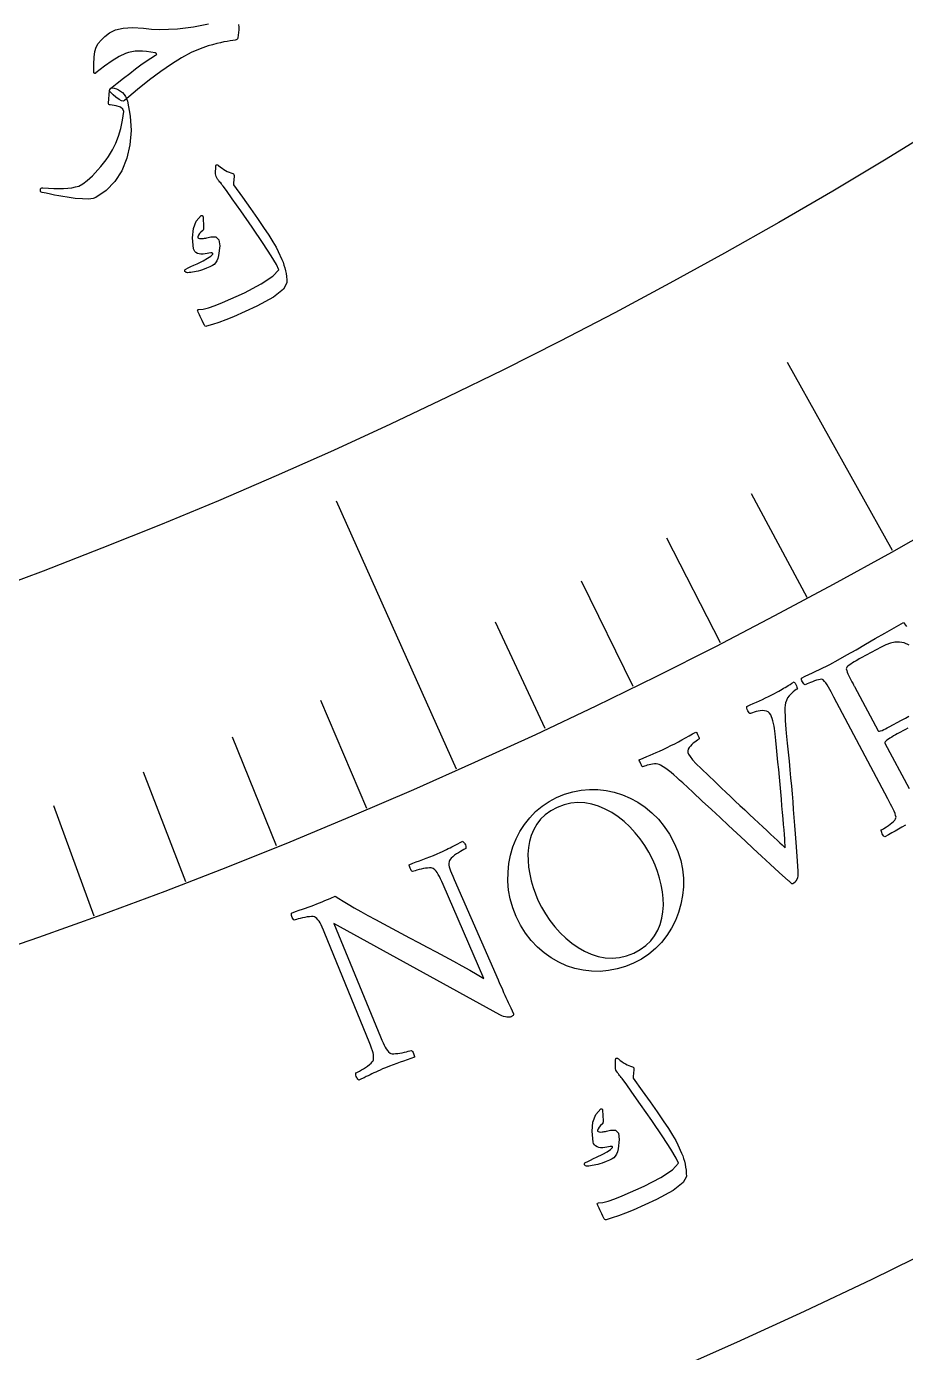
# Model space of a CAD drawing. Header units: millimetres. Extents: x -83 to 83, y -82 to 91.
# Drawn here: x 18.39 to 27.27, y -56.74 to -43.32 of the extents above; entities that cross this region are included whole.
import ezdxf

# ---------------------------------------------------------------- set-up
doc = ezdxf.new("R2010")
doc.units = ezdxf.units.MM
for name, color, linetype in [('CUT_OUTER', 1, 'Continuous'), ('ENGRAVE', 7, 'Continuous'), ('ENGRAVE_FINE', 8, 'Continuous'), ('TEXT', 5, 'Continuous')]:
    doc.layers.add(name, color=color, linetype=linetype)

msp = doc.modelspace()

# ---------------------------------------------------------------- linework, layer by layer
at = {"layer": 'CUT_OUTER'}
msp.add_arc((0, 0), 82.5, 179.648438, 0, dxfattribs=at)
at = {"layer": 'ENGRAVE'}
for points in [[(27.1446, -48.6237), (26.0829, -46.722)], [(22.7333, -50.8359), (21.5209, -48.1247)]]:
    msp.add_lwpolyline(points, dxfattribs=at)
for radius in [80.85, 80.85, 78.6844, 74.6625, 74.6625, 71.4862, 65.5875, 65.5875, 62.1225, 55.6875, 55.6875, 52.2225, 45.7875, 45.7875]:
    msp.add_circle((0, 0), radius, dxfattribs=at)
at = {"layer": 'ENGRAVE_FINE'}
for points in [[(26.2788, -49.0971), (25.7182, -48.0497)], [(25.4045, -49.5551), (24.8625, -48.498)], [(24.5219, -49.9977), (23.9988, -48.9311)], [(23.6315, -50.4247), (23.1273, -49.349)], [(21.8278, -51.2313), (21.3622, -50.1383)], [(20.9153, -51.6105), (20.4691, -50.5095)], [(19.9959, -51.9736), (19.5694, -50.8649)], [(19.0701, -52.3204), (18.6633, -51.2043)]]:
    msp.add_lwpolyline(points, dxfattribs=at)
at = {"layer": 'TEXT'}
for points in [[(20.5308, -43.3002), (20.532, -43.3277), (20.5318, -43.3552), (20.5301, -43.3827), (20.5267, -43.4102), (20.5218, -43.4376), (20.519, -43.4465), (20.5136, -43.4531), (20.5056, -43.4575), (20.4949, -43.4596), (20.4714, -43.4628), (20.4448, -43.467), (20.4152, -43.4722), (20.3827, -43.4784), (20.3472, -43.4859), (20.3091, -43.4951), (20.2682, -43.5059), (20.2246, -43.5182), (20.1407, -43.5464), (20.0508, -43.5863), (19.9549, -43.6379), (19.853, -43.7013), (19.7446, -43.7762), (19.6295, -43.8626), (19.5075, -43.9604), (19.3784, -44.0695), (19.3654, -44.0766), (19.3464, -44.0737), (19.3215, -44.0607), (19.2908, -44.0378), (19.2627, -44.0133), (19.2425, -43.9941), (19.2299, -43.9804), (19.2251, -43.972), (19.2255, -43.965), (19.2271, -43.9589), (19.2299, -43.9539), (19.2338, -43.9499), (19.3023, -43.8949), (19.3675, -43.8434), (19.4292, -43.7954), (19.4877, -43.7507), (19.543, -43.7099), (19.5953, -43.6732), (19.6446, -43.6406), (19.691, -43.6121), (19.6999, -43.6054), (19.7022, -43.5994), (19.6978, -43.5941), (19.6869, -43.5894), (19.6421, -43.5808), (19.5994, -43.5748), (19.559, -43.5715), (19.5207, -43.5707), (19.4844, -43.5727), (19.4499, -43.5775), (19.4173, -43.5851), (19.3865, -43.5955), (19.3239, -43.6249), (19.2534, -43.6673), (19.1748, -43.7227), (19.088, -43.791), (19.0852, -43.7945), (19.0821, -43.7966), (19.0788, -43.7973), (19.0752, -43.7965), (19.072, -43.7947), (19.0695, -43.7922), (19.0679, -43.7889), (19.0671, -43.7848), (19.0655, -43.7017), (19.0688, -43.6317), (19.0769, -43.5747), (19.0899, -43.5309), (19.1105, -43.4948), (19.1401, -43.4585), (19.1786, -43.422), (19.2262, -43.3853), (19.2865, -43.3549), (19.3635, -43.3372), (19.4573, -43.3321), (19.568, -43.3396), (19.65, -43.3471), (19.735, -43.3505), (19.8227, -43.3499), (19.9133, -43.345), (20.0761, -43.3251), (20.225, -43.2953)], [(27.2746, -51.4001), (27.2383, -51.4209), (27.2044, -51.4409), (27.1713, -51.4604), (27.1373, -51.4798), (27.1025, -51.4991), (27.0667, -51.5182), (27.0593, -51.5146), (27.0524, -51.5084), (27.0459, -51.4996), (27.0398, -51.4882), (27.0348, -51.4762), (27.0315, -51.4657), (27.0301, -51.4566), (27.0303, -51.4489), (27.0392, -51.444), (27.051, -51.4369), (27.0657, -51.4277), (27.0832, -51.4164), (27.1017, -51.4038), (27.1193, -51.3906), (27.1361, -51.3769), (27.152, -51.3627), (27.1652, -51.3492), (27.1741, -51.3376), (27.1786, -51.3279), (27.1788, -51.3201), (27.1748, -51.3018), (27.1686, -51.282), (27.1601, -51.2606), (27.1494, -51.2376), (27.1373, -51.2134), (27.1245, -51.1884), (27.1111, -51.1625), (27.097, -51.1357), (26.5514, -50.1061), (26.5371, -50.0794), (26.5231, -50.0535), (26.5094, -50.0285), (26.4959, -50.0043), (26.4826, -49.982), (26.4695, -49.9625), (26.4566, -49.946), (26.4438, -49.9323), (26.4369, -49.927), (26.4263, -49.9249), (26.4122, -49.9258), (26.3945, -49.9299), (26.3749, -49.9358), (26.3551, -49.9424), (26.3351, -49.9497), (26.3148, -49.9577), (26.2961, -49.9655), (26.2807, -49.9721), (26.2685, -49.9776), (26.2596, -49.982), (26.2533, -49.9779), (26.2467, -49.9714), (26.2399, -49.9628), (26.233, -49.9518), (26.227, -49.9404), (26.2234, -49.93), (26.2222, -49.9208), (26.2232, -49.9128), (26.26, -49.8951), (26.2966, -49.8777), (26.333, -49.8606), (26.3691, -49.8438), (26.4048, -49.8269), (26.44, -49.8097), (26.4746, -49.7923), (26.5086, -49.7744), (26.5086, -49.7744), (26.5937, -49.7285), (26.6823, -49.6792), (26.7746, -49.6265), (26.8705, -49.5705), (26.9678, -49.5134), (27.0642, -49.4578), (27.1599, -49.4035), (27.2548, -49.3507), (27.2857, -49.3915)], [(27.3118, -49.5801), (27.2611, -49.5567), (27.2139, -49.5486), (27.1682, -49.5514), (27.1221, -49.5607), (27.0758, -49.5765), (27.0291, -49.5988), (26.827, -49.7084), (26.8183, -49.7132), (26.8067, -49.7197), (26.7921, -49.7281), (26.7746, -49.7382), (26.7561, -49.7492), (26.7384, -49.7604), (26.7216, -49.7718), (26.7056, -49.7832), (26.6921, -49.7942), (26.6827, -49.8042), (26.6774, -49.8132), (26.6762, -49.8211), (26.6801, -49.8361), (26.6857, -49.8526), (26.693, -49.8704), (26.7021, -49.8897), (26.7122, -49.9099), (26.7226, -49.9302), (26.7333, -49.9508), (26.7444, -49.9717), (26.7487, -49.9798), (26.7526, -49.9871), (26.756, -49.9934), (26.7589, -49.9988), (26.9988, -50.4472), (27.0032, -50.4506), (27.0111, -50.4509), (27.0224, -50.4482), (27.0372, -50.4425), (27.0541, -50.4348), (27.0718, -50.4263), (27.0902, -50.417), (27.1094, -50.4069), (27.2339, -50.3397), (27.274, -50.3176), (27.3091, -50.2974)], [(27.299, -50.4198), (27.2737, -50.433), (27.2492, -50.4459), (27.2255, -50.4586), (27.2091, -50.4675), (27.1918, -50.4772), (27.1734, -50.4876), (27.154, -50.4987), (27.1349, -50.5099), (27.1174, -50.5208), (27.1014, -50.5311), (27.0869, -50.5411), (27.0753, -50.5503), (27.068, -50.5587), (27.0649, -50.5662), (27.0661, -50.5728), (27.3113, -51.0311)]]:
    msp.add_lwpolyline(points, dxfattribs=at)
for points in [[(19.2266, -43.9683), (19.231, -43.9547), (19.24, -43.9464), (19.2536, -43.9433), (19.2718, -43.9455), (19.2947, -43.952), (19.3164, -43.9617), (19.3369, -43.9746), (19.3561, -43.9908), (19.3727, -44.0085), (19.3866, -44.0286), (19.3976, -44.051), (19.4058, -44.0758), (19.4344, -44.2275), (19.4429, -44.3746), (19.4313, -44.5171), (19.3994, -44.655), (19.3484, -44.7816), (19.2796, -44.8902), (19.1929, -44.9807), (19.0886, -45.0529), (19.0584, -45.0629), (19.0131, -45.0674), (18.9528, -45.0665), (18.8774, -45.06), (18.8367, -45.0553), (18.7956, -45.0495), (18.7542, -45.0428), (18.7123, -45.0351), (18.6702, -45.0266), (18.628, -45.0178), (18.5857, -45.0087), (18.5432, -44.9992), (18.5347, -44.9961), (18.529, -44.9907), (18.5262, -44.983), (18.5263, -44.9729), (18.529, -44.9633), (18.5342, -44.9568), (18.5419, -44.9534), (18.552, -44.9532), (18.6095, -44.958), (18.6633, -44.9608), (18.7135, -44.9617), (18.7601, -44.9607), (18.8033, -44.9576), (18.8435, -44.9523), (18.8807, -44.9448), (18.9148, -44.9352), (18.9549, -44.9143), (19.0006, -44.88), (19.0518, -44.8323), (19.1084, -44.7712), (19.1377, -44.7371), (19.1652, -44.7032), (19.1908, -44.6695), (19.2145, -44.636), (19.2363, -44.6026), (19.256, -44.5691), (19.2738, -44.5354), (19.2895, -44.5017), (19.3175, -44.4305), (19.3401, -44.3532), (19.3571, -44.2699), (19.3687, -44.1806), (19.3617, -44.1564), (19.3367, -44.1374), (19.2936, -44.1237), (19.2324, -44.1152), (19.2243, -44.1137), (19.2188, -44.1104), (19.216, -44.1052), (19.2158, -44.098)], [(20.3288, -44.7293), (20.3464, -44.7433), (20.364, -44.7561), (20.3815, -44.7677), (20.3991, -44.7782), (20.4167, -44.7875), (20.4346, -44.7955), (20.4526, -44.8024), (20.4708, -44.8079), (20.4788, -44.8121), (20.4839, -44.8189), (20.4861, -44.8282), (20.4856, -44.8401), (20.4788, -44.9046), (20.4784, -44.9115), (20.4785, -44.9171), (20.4789, -44.9215), (20.4799, -44.9246), (20.57, -45.0495), (20.6507, -45.1628), (20.7219, -45.2643), (20.7835, -45.3542), (20.8354, -45.4325), (20.8774, -45.499), (20.9094, -45.5538), (20.9315, -45.5969), (20.9696, -45.6798), (20.9802, -45.7068), (20.9895, -45.7345), (20.9977, -45.7628), (21.0046, -45.7919), (21.0101, -45.8216), (21.0143, -45.8522), (21.0169, -45.8836), (21.0181, -45.9158), (20.9852, -45.9794), (20.8843, -46.0581), (20.7153, -46.1516), (20.478, -46.259), (20.4025, -46.2893), (20.3317, -46.3154), (20.2658, -46.3372), (20.2046, -46.3547), (20.1984, -46.3548), (20.1932, -46.3531), (20.189, -46.3497), (20.1859, -46.3446), (20.1729, -46.3191), (20.1613, -46.2958), (20.1511, -46.2748), (20.1422, -46.2559), (20.1345, -46.2391), (20.128, -46.224), (20.1227, -46.2107), (20.1185, -46.1992), (20.1165, -46.1926), (20.1172, -46.1881), (20.1206, -46.1857), (20.1268, -46.1854), (20.172, -46.18), (20.2275, -46.1663), (20.2931, -46.1443), (20.3688, -46.1138), (20.5913, -46.0148), (20.7603, -45.9261), (20.876, -45.8484), (20.9385, -45.7822), (20.9148, -45.7306), (20.8615, -45.6417), (20.7786, -45.5154), (20.6663, -45.3514), (20.5527, -45.1879), (20.4664, -45.0643), (20.4072, -44.9808), (20.3751, -44.9374), (20.366, -44.9258), (20.3574, -44.9148), (20.3494, -44.9046), (20.342, -44.8952), (20.3352, -44.8866), (20.3291, -44.879), (20.3237, -44.8724), (20.319, -44.8667), (20.3097, -44.854), (20.3032, -44.8407), (20.2995, -44.8269), (20.2985, -44.8126), (20.3008, -44.7339), (20.3015, -44.7283), (20.303, -44.7242), (20.3053, -44.7215), (20.3086, -44.7201), (20.3135, -44.7205), (20.3186, -44.7222), (20.3236, -44.7252), (20.3288, -44.7293)], [(20.1526, -45.2335), (20.1559, -45.2326), (20.1592, -45.2326), (20.1625, -45.2337), (20.1657, -45.2359), (20.1675, -45.2382), (20.169, -45.241), (20.1701, -45.2442), (20.171, -45.2478), (20.1759, -45.3537), (20.1756, -45.3647), (20.1742, -45.3738), (20.1717, -45.3808), (20.168, -45.3857), (20.1495, -45.4012), (20.1351, -45.4172), (20.1246, -45.4336), (20.1181, -45.4506), (20.1186, -45.4578), (20.1246, -45.463), (20.1364, -45.4662), (20.1538, -45.4674), (20.1647, -45.4665), (20.1758, -45.4653), (20.1872, -45.4637), (20.1987, -45.4618), (20.2106, -45.4594), (20.2229, -45.4566), (20.2357, -45.4534), (20.2489, -45.4497), (20.2996, -45.4486), (20.3298, -45.4793), (20.3393, -45.542), (20.3281, -45.6366), (20.3196, -45.6671), (20.3093, -45.6924), (20.2973, -45.7127), (20.2835, -45.7279), (20.2663, -45.7402), (20.241, -45.7533), (20.2073, -45.7673), (20.1654, -45.782), (20.1439, -45.7891), (20.1231, -45.7951), (20.103, -45.7999), (20.0838, -45.8037), (20.0655, -45.8066), (20.0482, -45.8091), (20.032, -45.8111), (20.0169, -45.8126), (20.0067, -45.8116), (19.9986, -45.8089), (19.9925, -45.8046), (19.9885, -45.7986), (19.9866, -45.7914), (19.9877, -45.7852), (19.9918, -45.78), (19.9988, -45.7758), (20.0217, -45.7639), (20.0479, -45.7508), (20.0774, -45.7364), (20.1102, -45.7209), (20.1712, -45.6918), (20.2179, -45.6668), (20.2501, -45.6457), (20.2679, -45.6288), (20.2697, -45.6255), (20.27, -45.6222), (20.2688, -45.6188), (20.2659, -45.6154), (20.2634, -45.6136), (20.2596, -45.6126), (20.2547, -45.6123), (20.2486, -45.6129), (20.1943, -45.6227), (20.1712, -45.6258), (20.1502, -45.6259), (20.1315, -45.6229), (20.115, -45.617), (20.0994, -45.6083), (20.0877, -45.5975), (20.0798, -45.5844), (20.0757, -45.5692), (20.064, -45.4593), (20.073, -45.3667), (20.1025, -45.2915), (20.1526, -45.2335)], [(24.8643, -50.6159), (24.9031, -50.5965), (24.941, -50.577), (24.9781, -50.5572), (25.0144, -50.5372), (25.05, -50.5173), (25.0855, -50.4977), (25.1207, -50.4783), (25.1556, -50.4592), (25.1608, -50.4644), (25.1663, -50.4723), (25.1723, -50.4829), (25.1786, -50.4962), (25.184, -50.5094), (25.1869, -50.5197), (25.1875, -50.5272), (25.1856, -50.5317), (25.1793, -50.5353), (25.1702, -50.5414), (25.1582, -50.5498), (25.1434, -50.5605), (25.1278, -50.573), (25.1132, -50.5865), (25.0996, -50.601), (25.0872, -50.6165), (25.0779, -50.6327), (25.0737, -50.6493), (25.0746, -50.6663), (25.0807, -50.6837), (25.096, -50.7076), (25.1221, -50.7395), (25.1591, -50.7793), (25.2069, -50.827), (25.2323, -50.8515), (25.2618, -50.8797), (25.2952, -50.9115), (25.3326, -50.9471), (25.3729, -50.9854), (25.4153, -51.0257), (25.4595, -51.0679), (25.5058, -51.1121), (25.5532, -51.1571), (25.6007, -51.2021), (25.6485, -51.247), (25.6964, -51.2917), (25.7435, -51.3355), (25.7885, -51.3776), (25.8316, -51.4179), (25.8726, -51.4565), (25.9109, -51.4925), (25.9454, -51.5251), (25.9763, -51.5542), (26.0036, -51.5799), (26.0261, -51.6011), (26.043, -51.6167), (26.0541, -51.6269), (26.0594, -51.6315), (26.059, -51.621), (26.0579, -51.6021), (26.0561, -51.5748), (26.0535, -51.539), (26.0502, -51.4963), (26.0464, -51.4483), (26.0419, -51.3948), (26.0368, -51.336), (26.0313, -51.2729), (26.0254, -51.2067), (26.0193, -51.1372), (26.0128, -51.0646), (26.0061, -50.9901), (25.9992, -50.9151), (25.9922, -50.8395), (25.985, -50.7634), (25.9778, -50.6882), (25.9707, -50.6153), (25.9638, -50.5447), (25.957, -50.4763), (25.9542, -50.4506), (25.9505, -50.4246), (25.9459, -50.3984), (25.9403, -50.3718), (25.9339, -50.3463), (25.927, -50.3236), (25.9196, -50.3035), (25.9115, -50.286), (25.8999, -50.2684), (25.8854, -50.2555), (25.8681, -50.2471), (25.8479, -50.2433), (25.8265, -50.2427), (25.8052, -50.244), (25.7842, -50.2472), (25.7633, -50.2522), (25.7442, -50.2579), (25.7285, -50.263), (25.7161, -50.2676), (25.7071, -50.2716), (25.7008, -50.2698), (25.6942, -50.2644), (25.6874, -50.2555), (25.6802, -50.243), (25.6741, -50.2295), (25.6704, -50.2178), (25.6691, -50.2077), (25.6702, -50.1994), (25.7033, -50.1842), (25.7355, -50.1695), (25.7668, -50.1555), (25.7974, -50.142), (25.8278, -50.1284), (25.8589, -50.1139), (25.8907, -50.0983), (25.9231, -50.0819), (25.9496, -50.0681), (25.973, -50.0556), (25.9935, -50.0445), (26.011, -50.0347), (26.027, -50.0255), (26.0426, -50.0163), (26.0581, -50.0069), (26.0733, -49.9975), (26.0893, -49.9876), (26.1072, -49.9767), (26.1268, -49.9649), (26.1482, -49.9521), (26.1534, -49.9572), (26.159, -49.9654), (26.165, -49.9764), (26.1714, -49.9904), (26.1768, -50.0041), (26.18, -50.0143), (26.181, -50.0209), (26.1797, -50.0239), (26.1704, -50.0298), (26.1573, -50.0396), (26.1403, -50.0534), (26.1194, -50.0712), (26.0987, -50.0918), (26.0821, -50.1143), (26.0697, -50.1384), (26.0615, -50.1644), (26.0578, -50.1861), (26.0557, -50.215), (26.0552, -50.2511), (26.0564, -50.2945), (26.0586, -50.3408), (26.0615, -50.3858), (26.0651, -50.4295), (26.0692, -50.4719), (26.0789, -50.5701), (26.0881, -50.6642), (26.0968, -50.7541), (26.1051, -50.84), (26.1129, -50.9232), (26.1203, -51.0049), (26.1273, -51.0853), (26.1339, -51.1643), (26.1404, -51.2434), (26.1469, -51.324), (26.1535, -51.406), (26.1602, -51.4896), (26.167, -51.5763), (26.1736, -51.6677), (26.1801, -51.7638), (26.1866, -51.8647), (26.1873, -51.8917), (26.1857, -51.9152), (26.1817, -51.9352), (26.1753, -51.9518), (26.1671, -51.9655), (26.1576, -51.9771), (26.1469, -51.9866), (26.135, -51.9939), (26.1308, -51.9947), (26.126, -51.9934), (26.1205, -51.9898), (26.1142, -51.984), (26.1079, -51.9777), (26.1021, -51.9725), (26.0969, -51.9684), (26.0922, -51.9654), (25.9978, -51.879), (25.9068, -51.7954), (25.8191, -51.7145), (25.7347, -51.6365), (25.6517, -51.5595), (25.5681, -51.4818), (25.484, -51.4033), (25.3992, -51.3242), (25.3119, -51.2427), (25.2199, -51.1572), (25.1232, -51.0678), (25.0219, -50.9743), (24.991, -50.9455), (24.9612, -50.9185), (24.9325, -50.8933), (24.9049, -50.8698), (24.8778, -50.8481), (24.8505, -50.828), (24.8231, -50.8096), (24.7955, -50.7927), (24.7834, -50.7867), (24.7694, -50.7829), (24.7533, -50.7812), (24.7353, -50.7817), (24.7165, -50.7836), (24.6984, -50.7864), (24.6809, -50.7901), (24.664, -50.7946), (24.6485, -50.7994), (24.6354, -50.8038), (24.6245, -50.8079), (24.616, -50.8116), (24.6139, -50.81), (24.61, -50.8041), (24.6044, -50.7937), (24.5971, -50.7789), (24.59, -50.7638), (24.585, -50.7525), (24.5824, -50.745), (24.5819, -50.7412), (24.6225, -50.7232), (24.6597, -50.7069), (24.6935, -50.6925), (24.7238, -50.68), (24.7539, -50.6673), (24.7874, -50.6524), (24.8242, -50.6353), (24.8643, -50.6159)], [(23.7466, -51.122), (23.8277, -51.0889), (23.91, -51.0644), (23.9935, -51.0483), (24.0783, -51.0408), (24.1632, -51.0418), (24.247, -51.051), (24.3298, -51.0686), (24.4115, -51.0945), (24.4912, -51.1284), (24.5676, -51.17), (24.6409, -51.2193), (24.7108, -51.2763), (24.7762, -51.3411), (24.8357, -51.4135), (24.8891, -51.4937), (24.9366, -51.5816), (24.9738, -51.6688), (25.0016, -51.757), (25.0199, -51.846), (25.0287, -51.9359), (25.0287, -52.0254), (25.0206, -52.1134), (25.0044, -52.1998), (24.9801, -52.2846), (24.9481, -52.3665), (24.9086, -52.444), (24.8617, -52.5173), (24.8073, -52.5863), (24.7461, -52.6495), (24.6786, -52.7058), (24.6048, -52.755), (24.5248, -52.7972), (24.4421, -52.8309), (24.358, -52.8559), (24.2725, -52.8721), (24.1856, -52.8797), (24.0988, -52.8785), (24.0135, -52.8687), (23.9298, -52.8502), (23.8477, -52.823), (23.7683, -52.7875), (23.6927, -52.7442), (23.6207, -52.693), (23.5524, -52.634), (23.4892, -52.5675), (23.4324, -52.4937), (23.382, -52.4126), (23.3378, -52.3244), (23.3032, -52.236), (23.2777, -52.147), (23.2613, -52.0573), (23.254, -51.967), (23.2551, -51.8774), (23.264, -51.7899), (23.2807, -51.7044), (23.305, -51.6209), (23.3368, -51.5406), (23.3757, -51.4646), (23.4217, -51.393), (23.4749, -51.3258), (23.5344, -51.2642), (23.5995, -51.2098), (23.6702, -51.1624), (23.7466, -51.122)], [(23.7507, -51.2218), (23.6867, -51.2561), (23.6312, -51.2959), (23.5842, -51.3411), (23.5457, -51.3917), (23.5147, -51.4465), (23.4905, -51.5041), (23.4729, -51.5646), (23.462, -51.628), (23.4571, -51.6933), (23.4576, -51.7596), (23.4633, -51.827), (23.4744, -51.8954), (23.49, -51.9635), (23.5091, -52.03), (23.5319, -52.0949), (23.5582, -52.1581), (23.5934, -52.2295), (23.6335, -52.2985), (23.6784, -52.3651), (23.7282, -52.4293), (23.782, -52.4897), (23.8391, -52.5447), (23.8994, -52.5944), (23.9629, -52.6388), (24.029, -52.6766), (24.0967, -52.7064), (24.1661, -52.7283), (24.2372, -52.7423), (24.3092, -52.7468), (24.3816, -52.7404), (24.4541, -52.723), (24.5268, -52.6946), (24.5926, -52.6592), (24.6497, -52.6183), (24.6979, -52.572), (24.7374, -52.5204), (24.7689, -52.4645), (24.7935, -52.4054), (24.811, -52.3433), (24.8216, -52.2781), (24.8259, -52.211), (24.8246, -52.1432), (24.8177, -52.0748), (24.8052, -52.0058), (24.7881, -51.9374), (24.7674, -51.871), (24.7432, -51.8064), (24.7155, -51.7436), (24.6788, -51.6731), (24.6375, -51.6052), (24.5914, -51.5399), (24.5408, -51.4772), (24.4862, -51.4184), (24.4285, -51.365), (24.3677, -51.3169), (24.3039, -51.2742), (24.2379, -51.2379), (24.1706, -51.2093), (24.1022, -51.1884), (24.0326, -51.1751), (23.9623, -51.1709), (23.8919, -51.1773), (23.8214, -51.1943), (23.7507, -51.2218)], [(21.3222, -52.1979), (21.3499, -52.1866), (21.3772, -52.1754), (21.4042, -52.1643), (21.4309, -52.1533), (21.4557, -52.143), (21.4768, -52.1337), (21.4943, -52.1256), (21.5082, -52.1185), (21.5435, -52.1423), (21.5871, -52.1698), (21.6389, -52.2011), (21.699, -52.2361), (21.7659, -52.274), (21.8378, -52.3141), (21.9149, -52.3564), (21.9971, -52.4008), (22.0826, -52.4466), (22.1698, -52.493), (22.2584, -52.5399), (22.3487, -52.5875), (22.4392, -52.6352), (22.5287, -52.6827), (22.6172, -52.7301), (22.7046, -52.7772), (22.7889, -52.8233), (22.8681, -52.8676), (22.942, -52.9101), (23.0107, -52.9508), (22.5987, -52.0025), (22.5848, -51.9711), (22.5721, -51.9432), (22.5607, -51.9191), (22.5505, -51.8986), (22.54, -51.8808), (22.5277, -51.865), (22.5136, -51.8512), (22.4978, -51.8392), (22.4894, -51.8353), (22.4773, -51.8332), (22.4615, -51.8329), (22.442, -51.8344), (22.4206, -51.8372), (22.399, -51.8409), (22.3772, -51.8453), (22.3551, -51.8507), (22.3345, -51.8562), (22.3169, -51.8614), (22.3024, -51.8662), (22.2908, -51.8707), (22.2834, -51.8655), (22.2768, -51.8581), (22.271, -51.8487), (22.266, -51.8373), (22.2619, -51.8257), (22.2586, -51.8158), (22.2563, -51.8075), (22.2549, -51.801), (22.2913, -51.787), (22.3267, -51.7735), (22.3611, -51.7607), (22.3944, -51.7485), (22.4281, -51.7359), (22.4636, -51.7219), (22.501, -51.7065), (22.5402, -51.6897), (22.5676, -51.6777), (22.5923, -51.6666), (22.6143, -51.6565), (22.6335, -51.6474), (22.6515, -51.6387), (22.6697, -51.6296), (22.6882, -51.6203), (22.7069, -51.6106), (22.7267, -51.6003), (22.7486, -51.5892), (22.7724, -51.5771), (22.7983, -51.5641), (22.8032, -51.5689), (22.8084, -51.575), (22.8138, -51.5825), (22.8194, -51.5915), (22.8244, -51.6015), (22.8278, -51.6122), (22.8297, -51.6236), (22.83, -51.6357), (22.8208, -51.6401), (22.8083, -51.6468), (22.7925, -51.6557), (22.7734, -51.6668), (22.7531, -51.6793), (22.7335, -51.6924), (22.7148, -51.7061), (22.6968, -51.7203), (22.6813, -51.7343), (22.6697, -51.7471), (22.6621, -51.7587), (22.6585, -51.7692), (22.657, -51.7872), (22.6578, -51.8053), (22.6609, -51.8236), (22.6664, -51.842), (22.6741, -51.8626), (22.6841, -51.8876), (22.6963, -51.9169), (22.7109, -51.9506), (23.1552, -52.9671), (23.1704, -53.0018), (23.1846, -53.0343), (23.1978, -53.0645), (23.2101, -53.0925), (23.2218, -53.1191), (23.2335, -53.1452), (23.2451, -53.1707), (23.2567, -53.1957), (23.2688, -53.2213), (23.282, -53.249), (23.2962, -53.2787), (23.3115, -53.3105), (23.3116, -53.3159), (23.31, -53.321), (23.3066, -53.3257), (23.3016, -53.33), (23.2961, -53.3338), (23.2915, -53.3368), (23.2876, -53.339), (23.2846, -53.3405), (23.2782, -53.3423), (23.2693, -53.3434), (23.258, -53.3435), (23.2441, -53.3429), (23.2283, -53.3407), (23.2108, -53.3361), (23.1918, -53.3291), (23.1711, -53.3198), (21.495, -52.3959), (21.9659, -53.5437), (21.9792, -53.5754), (21.9914, -53.6031), (22.0026, -53.6269), (22.0128, -53.6468), (22.0231, -53.664), (22.0349, -53.6796), (22.0482, -53.6937), (22.063, -53.7063), (22.0714, -53.7103), (22.0835, -53.7126), (22.0992, -53.7132), (22.1186, -53.7121), (22.1401, -53.7097), (22.1621, -53.7066), (22.1845, -53.7028), (22.2073, -53.6982), (22.2288, -53.6932), (22.2471, -53.6885), (22.2623, -53.6839), (22.2742, -53.6795), (22.2817, -53.6847), (22.2885, -53.6918), (22.2944, -53.7006), (22.2996, -53.7113), (22.3039, -53.7224), (22.3069, -53.7325), (22.3088, -53.7416), (22.3094, -53.7496), (22.2713, -53.7625), (22.2345, -53.775), (22.1991, -53.7871), (22.165, -53.7988), (22.1306, -53.8109), (22.094, -53.8245), (22.0554, -53.8395), (22.0147, -53.8559), (21.9871, -53.8673), (21.9618, -53.8782), (21.9387, -53.8886), (21.9179, -53.8984), (21.8983, -53.9079), (21.8791, -53.9172), (21.8602, -53.9263), (21.8416, -53.9354), (21.8218, -53.9449), (21.7992, -53.9556), (21.7738, -53.9673), (21.7457, -53.9802), (21.7409, -53.9753), (21.7359, -53.969), (21.7307, -53.9613), (21.7253, -53.9522), (21.7206, -53.942), (21.7176, -53.9312), (21.7162, -53.9197), (21.7164, -53.9076), (21.7259, -53.9033), (21.7386, -53.8968), (21.7546, -53.888), (21.7739, -53.8769), (21.7945, -53.8644), (21.8148, -53.8513), (21.8346, -53.8376), (21.8539, -53.8233), (21.8708, -53.8094), (21.883, -53.7968), (21.8907, -53.7855), (21.8937, -53.7755), (21.896, -53.7575), (21.8961, -53.7394), (21.8941, -53.7213), (21.89, -53.7031), (21.8837, -53.6826), (21.8749, -53.6576), (21.8637, -53.6281), (21.8501, -53.5941), (21.4029, -52.497), (21.3888, -52.4631), (21.3761, -52.434), (21.3647, -52.4095), (21.3547, -52.3898), (21.3448, -52.3733), (21.3335, -52.3585), (21.3208, -52.3454), (21.3068, -52.3339), (21.2978, -52.3288), (21.2847, -52.3259), (21.2676, -52.3253), (21.2463, -52.3269), (21.2231, -52.33), (21.2001, -52.3339), (21.1772, -52.3387), (21.1545, -52.3444), (21.1338, -52.3502), (21.1168, -52.3551), (21.1036, -52.3593), (21.0941, -52.3628), (21.0856, -52.3541), (21.0788, -52.3449), (21.0735, -52.3349), (21.0698, -52.3244), (21.0673, -52.3141), (21.0657, -52.305), (21.0648, -52.297), (21.0649, -52.2902), (21.1064, -52.2751), (21.1439, -52.2617), (21.1774, -52.2501), (21.2068, -52.2404), (21.2345, -52.2311), (21.263, -52.2209), (21.2922, -52.2098), (21.3222, -52.1979)], [(24.3714, -53.7665), (24.389, -53.7805), (24.4066, -53.7933), (24.4242, -53.8049), (24.4417, -53.8154), (24.4594, -53.8247), (24.4773, -53.8327), (24.4954, -53.8396), (24.5136, -53.8451), (24.5216, -53.8493), (24.5267, -53.8561), (24.5289, -53.8654), (24.5283, -53.8773), (24.5214, -53.9419), (24.5209, -53.9487), (24.521, -53.9543), (24.5215, -53.9587), (24.5224, -53.9619), (24.6124, -54.0869), (24.693, -54.2002), (24.7641, -54.3018), (24.8256, -54.3918), (24.8774, -54.4701), (24.9193, -54.5367), (24.9512, -54.5915), (24.9732, -54.6347), (25.0112, -54.7177), (25.0217, -54.7447), (25.0311, -54.7724), (25.0392, -54.8007), (25.046, -54.8298), (25.0515, -54.8596), (25.0556, -54.8902), (25.0582, -54.9215), (25.0594, -54.9537), (25.0264, -55.0172), (24.9256, -55.0958), (24.7567, -55.1891), (24.5197, -55.2965), (24.4443, -55.3268), (24.3736, -55.3529), (24.3078, -55.3747), (24.2467, -55.3923), (24.2405, -55.3924), (24.2353, -55.3907), (24.2311, -55.3874), (24.228, -55.3822), (24.215, -55.3568), (24.2034, -55.3335), (24.1931, -55.3125), (24.1841, -55.2937), (24.1764, -55.2768), (24.1699, -55.2618), (24.1646, -55.2485), (24.1603, -55.237), (24.1583, -55.2303), (24.159, -55.2258), (24.1625, -55.2235), (24.1686, -55.2232), (24.2139, -55.2177), (24.2693, -55.204), (24.3348, -55.1818), (24.4104, -55.1514), (24.6328, -55.0523), (24.8017, -54.9637), (24.9174, -54.8862), (24.98, -54.82), (24.9564, -54.7684), (24.9032, -54.6794), (24.8204, -54.553), (24.7083, -54.3889), (24.5949, -54.2253), (24.5086, -54.1016), (24.4495, -54.0181), (24.4174, -53.9747), (24.4082, -53.963), (24.3996, -53.9521), (24.3916, -53.9419), (24.3842, -53.9325), (24.3774, -53.9239), (24.3713, -53.9163), (24.3659, -53.9097), (24.3613, -53.904), (24.352, -53.8912), (24.3454, -53.8779), (24.3417, -53.8642), (24.3408, -53.8499), (24.3433, -53.7711), (24.3439, -53.7655), (24.3454, -53.7614), (24.3478, -53.7586), (24.3511, -53.7573), (24.3561, -53.7577), (24.3611, -53.7594), (24.3662, -53.7623), (24.3714, -53.7665)], [(24.1939, -54.2711), (24.1972, -54.2701), (24.2005, -54.2702), (24.2038, -54.2713), (24.207, -54.2734), (24.2088, -54.2758), (24.2103, -54.2786), (24.2115, -54.2818), (24.2123, -54.2853), (24.2172, -54.3913), (24.2169, -54.4023), (24.2155, -54.4114), (24.213, -54.4184), (24.2092, -54.4234), (24.1908, -54.4388), (24.1763, -54.4548), (24.1658, -54.4713), (24.1593, -54.4883), (24.1598, -54.4955), (24.1659, -54.5007), (24.1776, -54.5039), (24.1951, -54.5051), (24.206, -54.5042), (24.2171, -54.5029), (24.2285, -54.5013), (24.24, -54.4994), (24.2519, -54.497), (24.2643, -54.4942), (24.277, -54.4909), (24.2902, -54.4872), (24.3411, -54.4861), (24.3713, -54.5168), (24.3808, -54.5795), (24.3695, -54.6742), (24.361, -54.7046), (24.3507, -54.73), (24.3387, -54.7502), (24.3248, -54.7654), (24.3077, -54.7777), (24.2823, -54.7909), (24.2487, -54.8049), (24.2068, -54.8197), (24.1852, -54.8269), (24.1644, -54.8329), (24.1444, -54.8377), (24.1251, -54.8415), (24.1068, -54.8445), (24.0895, -54.847), (24.0733, -54.849), (24.0582, -54.8506), (24.048, -54.8496), (24.0398, -54.8469), (24.0338, -54.8426), (24.0298, -54.8366), (24.0279, -54.8294), (24.0289, -54.8232), (24.033, -54.818), (24.04, -54.8138), (24.063, -54.8018), (24.0892, -54.7886), (24.1187, -54.7742), (24.1515, -54.7587), (24.2125, -54.7295), (24.2592, -54.7044), (24.2914, -54.6833), (24.3092, -54.6664), (24.3111, -54.6631), (24.3114, -54.6598), (24.3101, -54.6564), (24.3073, -54.6529), (24.3048, -54.6512), (24.301, -54.6501), (24.2961, -54.6499), (24.29, -54.6505), (24.2356, -54.6603), (24.2124, -54.6635), (24.1915, -54.6636), (24.1727, -54.6607), (24.1562, -54.6547), (24.1406, -54.6461), (24.1289, -54.6352), (24.121, -54.6222), (24.1169, -54.6069), (24.1052, -54.497), (24.1141, -54.4045), (24.1437, -54.3292), (24.1939, -54.2711)]]:
    msp.add_lwpolyline(points, close=True, dxfattribs=at)

doc.saveas('drawing.dxf')
